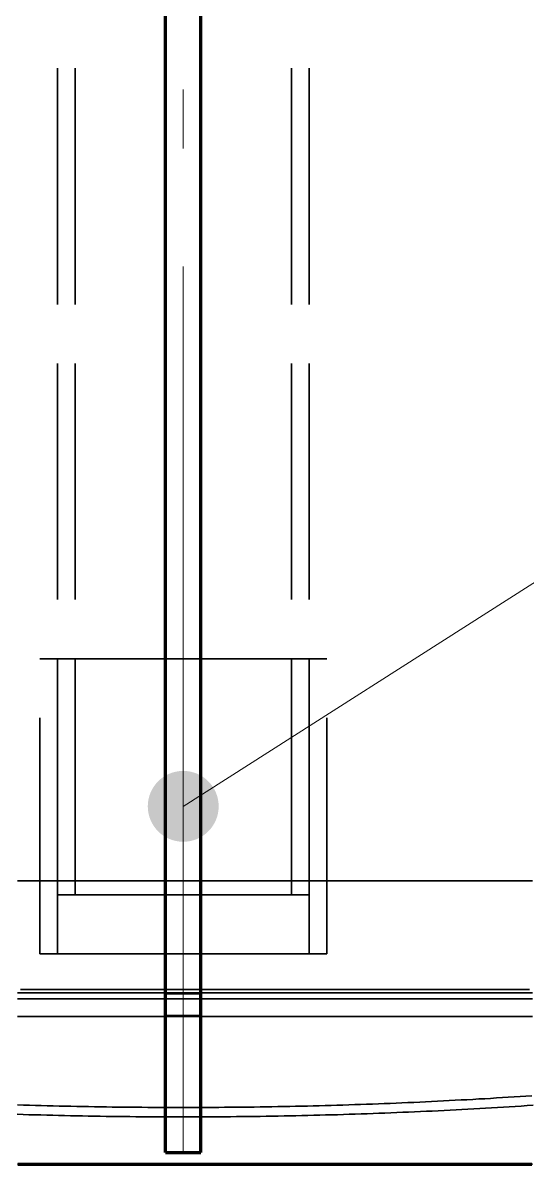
# Model space of a CAD drawing. Header units: millimetres. Extents: x 0 to 2208, y 0 to 420.
# Drawn here: x 102.3 to 110.84, y 123.34 to 142.66 of the extents above; entities that cross this region are included whole.
import ezdxf

# ---------------------------------------------------------------- set-up
doc = ezdxf.new("R2010")
doc.units = ezdxf.units.MM
doc.linetypes.add('IRAM-E-TRAZOS', pattern=[5, 4, -1])
doc.linetypes.add('IRAM-F-TRAZO-PUNTO', pattern=[20, 15, -2, 1, -2])
for name, color, linetype, lineweight in [('01-VISIBLE', 7, 'CONTINUOUS', 70), ('02-OCULTA', 4, 'IRAM-E-TRAZOS', 35), ('03-EJE', 1, 'IRAM-F-TRAZO-PUNTO', 18), ('08-FINA', 5, 'CONTINUOUS', 18)]:
    doc.layers.add(name, color=color, linetype=linetype, lineweight=lineweight)

msp = doc.modelspace()

# ---------------------------------------------------------------- hatches: boundary and pattern name
at = {"layer": '08-FINA'}
h = msp.add_hatch(color=7, dxfattribs=at)
h.dxf.hatch_style = 1
edge = h.paths.add_edge_path()
edge.add_arc((105.013, 129.395), 0.6, 0, 360)

# ---------------------------------------------------------------- linework, layer by layer
at = {"layer": '01-VISIBLE'}
for p, q in [((104.713, 123.535), (104.713, 144.933)), ((105.313, 123.535), (105.313, 144.933)), ((104.713, 123.535), (105.313, 123.535))]:
    msp.add_line(p, q, dxfattribs=at)
msp.add_lwpolyline([(102.213, 123.335), (102.313, 123.335), (102.413, 123.335), (102.513, 123.335), (102.613, 123.335), (102.713, 123.335), (102.813, 123.335), (102.913, 123.335), (103.013, 123.335), (103.113, 123.335), (103.213, 123.335), (103.313, 123.335), (103.413, 123.335), (103.513, 123.335), (103.613, 123.335), (103.713, 123.335), (103.813, 123.335), (103.913, 123.335), (104.013, 123.335), (104.113, 123.335), (104.213, 123.335), (104.313, 123.335), (104.413, 123.335), (104.513, 123.335), (104.613, 123.335), (104.713, 123.335), (104.813, 123.335), (104.913, 123.335), (105.013, 123.335), (105.113, 123.335), (105.213, 123.335), (105.313, 123.335), (105.413, 123.335), (105.513, 123.335), (105.613, 123.335), (105.713, 123.335), (105.813, 123.335), (105.913, 123.335), (106.013, 123.335), (106.113, 123.335), (106.213, 123.335), (106.313, 123.335), (106.413, 123.335), (106.513, 123.335), (106.613, 123.335), (106.713, 123.335), (106.813, 123.335), (106.913, 123.335), (107.013, 123.335), (107.113, 123.335), (107.213, 123.335), (107.313, 123.335), (107.413, 123.335), (107.513, 123.335), (107.613, 123.335), (107.713, 123.335), (107.813, 123.335), (107.913, 123.335), (108.013, 123.335), (108.113, 123.335), (108.213, 123.335), (108.313, 123.335), (108.413, 123.335), (108.513, 123.335), (108.613, 123.335), (108.713, 123.335), (108.813, 123.335), (108.913, 123.335), (109.013, 123.335), (109.113, 123.335), (109.213, 123.335), (109.313, 123.335), (109.413, 123.335), (109.513, 123.335), (109.613, 123.335), (109.713, 123.335), (109.813, 123.335), (109.913, 123.335), (110.013, 123.335), (110.113, 123.335), (110.213, 123.335), (110.313, 123.335), (110.413, 123.335), (110.513, 123.335), (110.613, 123.335), (110.713, 123.335), (110.813, 123.335), (110.913, 123.335)], dxfattribs=at)
at = {"layer": '02-OCULTA'}
for p, q in [((102.883, 127.895), (102.883, 230.99)), ((103.183, 127.895), (103.183, 230.99)), ((106.843, 127.895), (106.843, 230.99)), ((107.143, 127.895), (107.143, 230.99)), ((104.713, 126.217), (104.713, 217.335)), ((105.313, 126.217), (105.313, 217.335)), ((102.583, 126.895), (102.583, 131.895)), ((102.883, 126.895), (102.883, 131.895)), ((107.143, 126.895), (107.143, 131.895)), ((107.443, 126.895), (107.443, 131.895)), ((104.713, 123.535), (104.713, 125.853)), ((105.313, 123.535), (105.313, 125.853)), ((104.713, 123.535), (105.313, 123.535))]:
    msp.add_line(p, q, dxfattribs=at)
for points in [[(107.443, 131.895), (107.342, 131.895), (107.24, 131.895), (107.139, 131.895), (107.038, 131.895), (106.937, 131.895), (106.836, 131.895), (106.734, 131.895), (106.633, 131.895), (106.532, 131.895), (106.431, 131.895), (106.329, 131.895), (106.228, 131.895), (106.127, 131.895), (106.026, 131.895), (105.924, 131.895), (105.823, 131.895), (105.722, 131.895), (105.621, 131.895), (105.519, 131.895), (105.418, 131.895), (105.317, 131.895), (105.216, 131.895), (105.114, 131.895), (105.013, 131.895), (104.912, 131.895), (104.811, 131.895), (104.709, 131.895), (104.608, 131.895), (104.507, 131.895), (104.406, 131.895), (104.304, 131.895), (104.203, 131.895), (104.102, 131.895), (104.001, 131.895), (103.899, 131.895), (103.798, 131.895), (103.697, 131.895), (103.596, 131.895), (103.494, 131.895), (103.393, 131.895), (103.292, 131.895), (103.191, 131.895), (103.089, 131.895), (102.988, 131.895), (102.887, 131.895), (102.785, 131.895), (102.684, 131.895), (102.583, 131.895)], [(102.583, 131.895), (102.684, 131.895), (102.785, 131.895), (102.887, 131.895), (102.988, 131.895), (103.089, 131.895), (103.191, 131.895), (103.292, 131.895), (103.393, 131.895), (103.494, 131.895), (103.596, 131.895), (103.697, 131.895), (103.798, 131.895), (103.899, 131.895), (104.001, 131.895), (104.102, 131.895), (104.203, 131.895), (104.304, 131.895), (104.406, 131.895), (104.507, 131.895), (104.608, 131.895), (104.709, 131.895), (104.811, 131.895), (104.912, 131.895), (105.013, 131.895), (105.114, 131.895), (105.216, 131.895), (105.317, 131.895), (105.418, 131.895), (105.519, 131.895), (105.621, 131.895), (105.722, 131.895), (105.823, 131.895), (105.924, 131.895), (106.026, 131.895), (106.127, 131.895), (106.228, 131.895), (106.329, 131.895), (106.431, 131.895), (106.532, 131.895), (106.633, 131.895), (106.734, 131.895), (106.836, 131.895), (106.937, 131.895), (107.038, 131.895), (107.139, 131.895), (107.24, 131.895), (107.342, 131.895), (107.443, 131.895)], [(107.143, 131.895), (107.042, 131.895), (106.94, 131.895), (106.839, 131.895), (106.737, 131.895), (106.636, 131.895), (106.534, 131.895), (106.433, 131.895), (106.332, 131.895), (106.23, 131.895), (106.129, 131.895), (106.027, 131.895), (105.926, 131.895), (105.824, 131.895), (105.723, 131.895), (105.622, 131.895), (105.52, 131.895), (105.419, 131.895), (105.317, 131.895), (105.216, 131.895), (105.114, 131.895), (105.013, 131.895), (104.912, 131.895), (104.81, 131.895), (104.709, 131.895), (104.607, 131.895), (104.506, 131.895), (104.404, 131.895), (104.303, 131.895), (104.202, 131.895), (104.1, 131.895), (103.999, 131.895), (103.897, 131.895), (103.796, 131.895), (103.694, 131.895), (103.593, 131.895), (103.492, 131.895), (103.39, 131.895), (103.289, 131.895), (103.187, 131.895), (103.086, 131.895), (102.984, 131.895), (102.883, 131.895)], [(102.883, 131.895), (102.984, 131.895), (103.086, 131.895), (103.187, 131.895), (103.289, 131.895), (103.39, 131.895), (103.492, 131.895), (103.593, 131.895), (103.694, 131.895), (103.796, 131.895), (103.897, 131.895), (103.999, 131.895), (104.1, 131.895), (104.202, 131.895), (104.303, 131.895), (104.404, 131.895), (104.506, 131.895), (104.607, 131.895), (104.709, 131.895), (104.81, 131.895), (104.912, 131.895), (105.013, 131.895), (105.114, 131.895), (105.216, 131.895), (105.317, 131.895), (105.419, 131.895), (105.52, 131.895), (105.622, 131.895), (105.723, 131.895), (105.824, 131.895), (105.926, 131.895), (106.027, 131.895), (106.129, 131.895), (106.23, 131.895), (106.332, 131.895), (106.433, 131.895), (106.534, 131.895), (106.636, 131.895), (106.737, 131.895), (106.839, 131.895), (106.94, 131.895), (107.042, 131.895), (107.143, 131.895)], [(110.926, 128.135), (110.825, 128.135), (110.725, 128.135), (110.625, 128.135), (110.525, 128.135), (110.424, 128.135), (110.324, 128.135), (110.224, 128.135), (110.124, 128.135), (110.024, 128.135), (109.923, 128.135), (109.823, 128.135), (109.723, 128.135), (109.623, 128.135), (109.523, 128.135), (109.422, 128.135), (109.322, 128.135), (109.222, 128.135), (109.122, 128.135), (109.022, 128.135), (108.921, 128.135), (108.821, 128.135), (108.721, 128.135), (108.621, 128.135), (108.52, 128.135), (108.42, 128.135), (108.32, 128.135), (108.22, 128.135), (108.12, 128.135), (108.019, 128.135), (107.919, 128.135), (107.819, 128.135), (107.719, 128.135), (107.619, 128.135), (107.518, 128.135), (107.418, 128.135), (107.318, 128.135), (107.218, 128.135), (107.117, 128.135), (107.017, 128.135), (106.917, 128.135), (106.817, 128.135), (106.717, 128.135), (106.616, 128.135), (106.516, 128.135), (106.416, 128.135), (106.316, 128.135), (106.216, 128.135), (106.115, 128.135), (106.015, 128.135), (105.915, 128.135), (105.815, 128.135), (105.714, 128.135), (105.614, 128.135), (105.514, 128.135), (105.414, 128.135), (105.314, 128.135), (105.213, 128.135), (105.113, 128.135), (105.013, 128.135), (104.913, 128.135), (104.813, 128.135), (104.712, 128.135), (104.612, 128.135), (104.512, 128.135), (104.412, 128.135), (104.312, 128.135), (104.211, 128.135), (104.111, 128.135), (104.011, 128.135), (103.911, 128.135), (103.81, 128.135), (103.71, 128.135), (103.61, 128.135), (103.51, 128.135), (103.41, 128.135), (103.309, 128.135), (103.209, 128.135), (103.109, 128.135), (103.009, 128.135), (102.909, 128.135), (102.808, 128.135), (102.708, 128.135), (102.608, 128.135), (102.508, 128.135), (102.407, 128.135), (102.307, 128.135), (102.207, 128.135)], [(102.207, 128.135), (102.307, 128.135), (102.407, 128.135), (102.508, 128.135), (102.608, 128.135), (102.708, 128.135), (102.808, 128.135), (102.909, 128.135), (103.009, 128.135), (103.109, 128.135), (103.209, 128.135), (103.309, 128.135), (103.41, 128.135), (103.51, 128.135), (103.61, 128.135), (103.71, 128.135), (103.81, 128.135), (103.911, 128.135), (104.011, 128.135), (104.111, 128.135), (104.211, 128.135), (104.312, 128.135), (104.412, 128.135), (104.512, 128.135), (104.612, 128.135), (104.712, 128.135), (104.813, 128.135), (104.913, 128.135), (105.013, 128.135), (105.113, 128.135), (105.213, 128.135), (105.314, 128.135), (105.414, 128.135), (105.514, 128.135), (105.614, 128.135), (105.714, 128.135), (105.815, 128.135), (105.915, 128.135), (106.015, 128.135), (106.115, 128.135), (106.216, 128.135), (106.316, 128.135), (106.416, 128.135), (106.516, 128.135), (106.616, 128.135), (106.717, 128.135), (106.817, 128.135), (106.917, 128.135), (107.017, 128.135), (107.117, 128.135), (107.218, 128.135), (107.318, 128.135), (107.418, 128.135), (107.518, 128.135), (107.619, 128.135), (107.719, 128.135), (107.819, 128.135), (107.919, 128.135), (108.019, 128.135), (108.12, 128.135), (108.22, 128.135), (108.32, 128.135), (108.42, 128.135), (108.52, 128.135), (108.621, 128.135), (108.721, 128.135), (108.821, 128.135), (108.921, 128.135), (109.022, 128.135), (109.122, 128.135), (109.222, 128.135), (109.322, 128.135), (109.422, 128.135), (109.523, 128.135), (109.623, 128.135), (109.723, 128.135), (109.823, 128.135), (109.923, 128.135), (110.024, 128.135), (110.124, 128.135), (110.224, 128.135), (110.324, 128.135), (110.424, 128.135), (110.525, 128.135), (110.625, 128.135), (110.725, 128.135), (110.825, 128.135), (110.926, 128.135)], [(110.872, 128.135), (110.772, 128.135), (110.672, 128.135), (110.572, 128.135), (110.472, 128.135), (110.372, 128.135), (110.271, 128.135), (110.171, 128.135), (110.071, 128.135), (109.971, 128.135), (109.871, 128.135), (109.771, 128.135), (109.67, 128.135), (109.57, 128.135), (109.47, 128.135), (109.37, 128.135), (109.27, 128.135), (109.17, 128.135), (109.07, 128.135), (108.969, 128.135), (108.869, 128.135), (108.769, 128.135), (108.669, 128.135), (108.569, 128.135), (108.469, 128.135), (108.368, 128.135), (108.268, 128.135), (108.168, 128.135), (108.068, 128.135), (107.968, 128.135), (107.868, 128.135), (107.767, 128.135), (107.667, 128.135), (107.567, 128.135), (107.467, 128.135), (107.367, 128.135), (107.267, 128.135), (107.166, 128.135), (107.066, 128.135), (106.966, 128.135), (106.866, 128.135), (106.766, 128.135), (106.666, 128.135), (106.565, 128.135), (106.465, 128.135), (106.365, 128.135), (106.265, 128.135), (106.165, 128.135), (106.065, 128.135), (105.965, 128.135), (105.864, 128.135), (105.764, 128.135), (105.664, 128.135), (105.564, 128.135), (105.464, 128.135), (105.364, 128.135), (105.263, 128.135), (105.163, 128.135), (105.063, 128.135), (104.963, 128.135), (104.863, 128.135), (104.763, 128.135), (104.662, 128.135), (104.562, 128.135), (104.462, 128.135), (104.362, 128.135), (104.262, 128.135), (104.162, 128.135), (104.061, 128.135), (103.961, 128.135), (103.861, 128.135), (103.761, 128.135), (103.661, 128.135), (103.561, 128.135), (103.461, 128.135), (103.36, 128.135), (103.26, 128.135), (103.16, 128.135), (103.06, 128.135), (102.96, 128.135), (102.86, 128.135), (102.759, 128.135), (102.659, 128.135), (102.559, 128.135), (102.459, 128.135), (102.359, 128.135), (102.259, 128.135)], [(102.259, 128.135), (102.359, 128.135), (102.459, 128.135), (102.559, 128.135), (102.659, 128.135), (102.759, 128.135), (102.86, 128.135), (102.96, 128.135), (103.06, 128.135), (103.16, 128.135), (103.26, 128.135), (103.36, 128.135), (103.461, 128.135), (103.561, 128.135), (103.661, 128.135), (103.761, 128.135), (103.861, 128.135), (103.961, 128.135), (104.061, 128.135), (104.162, 128.135), (104.262, 128.135), (104.362, 128.135), (104.462, 128.135), (104.562, 128.135), (104.662, 128.135), (104.763, 128.135), (104.863, 128.135), (104.963, 128.135), (105.063, 128.135), (105.163, 128.135), (105.263, 128.135), (105.364, 128.135), (105.464, 128.135), (105.564, 128.135), (105.664, 128.135), (105.764, 128.135), (105.864, 128.135), (105.965, 128.135), (106.065, 128.135), (106.165, 128.135), (106.265, 128.135), (106.365, 128.135), (106.465, 128.135), (106.565, 128.135), (106.666, 128.135), (106.766, 128.135), (106.866, 128.135), (106.966, 128.135), (107.066, 128.135), (107.166, 128.135), (107.267, 128.135), (107.367, 128.135), (107.467, 128.135), (107.567, 128.135), (107.667, 128.135), (107.767, 128.135), (107.868, 128.135), (107.968, 128.135), (108.068, 128.135), (108.168, 128.135), (108.268, 128.135), (108.368, 128.135), (108.469, 128.135), (108.569, 128.135), (108.669, 128.135), (108.769, 128.135), (108.869, 128.135), (108.969, 128.135), (109.07, 128.135), (109.17, 128.135), (109.27, 128.135), (109.37, 128.135), (109.47, 128.135), (109.57, 128.135), (109.67, 128.135), (109.771, 128.135), (109.871, 128.135), (109.971, 128.135), (110.071, 128.135), (110.171, 128.135), (110.271, 128.135), (110.372, 128.135), (110.472, 128.135), (110.572, 128.135), (110.672, 128.135), (110.772, 128.135), (110.872, 128.135)], [(107.143, 127.895), (107.042, 127.895), (106.94, 127.895), (106.839, 127.895), (106.737, 127.895), (106.636, 127.895), (106.534, 127.895), (106.433, 127.895), (106.332, 127.895), (106.23, 127.895), (106.129, 127.895), (106.027, 127.895), (105.926, 127.895), (105.824, 127.895), (105.723, 127.895), (105.622, 127.895), (105.52, 127.895), (105.419, 127.895), (105.317, 127.895), (105.216, 127.895), (105.114, 127.895), (105.013, 127.895), (104.912, 127.895), (104.81, 127.895), (104.709, 127.895), (104.607, 127.895), (104.506, 127.895), (104.404, 127.895), (104.303, 127.895), (104.202, 127.895), (104.1, 127.895), (103.999, 127.895), (103.897, 127.895), (103.796, 127.895), (103.694, 127.895), (103.593, 127.895), (103.492, 127.895), (103.39, 127.895), (103.289, 127.895), (103.187, 127.895), (103.086, 127.895), (102.984, 127.895), (102.883, 127.895)], [(102.883, 127.895), (102.984, 127.895), (103.086, 127.895), (103.187, 127.895), (103.289, 127.895), (103.39, 127.895), (103.492, 127.895), (103.593, 127.895), (103.694, 127.895), (103.796, 127.895), (103.897, 127.895), (103.999, 127.895), (104.1, 127.895), (104.202, 127.895), (104.303, 127.895), (104.404, 127.895), (104.506, 127.895), (104.607, 127.895), (104.709, 127.895), (104.81, 127.895), (104.912, 127.895), (105.013, 127.895), (105.114, 127.895), (105.216, 127.895), (105.317, 127.895), (105.419, 127.895), (105.52, 127.895), (105.622, 127.895), (105.723, 127.895), (105.824, 127.895), (105.926, 127.895), (106.027, 127.895), (106.129, 127.895), (106.23, 127.895), (106.332, 127.895), (106.433, 127.895), (106.534, 127.895), (106.636, 127.895), (106.737, 127.895), (106.839, 127.895), (106.94, 127.895), (107.042, 127.895), (107.143, 127.895)], [(106.843, 127.895), (106.741, 127.895), (106.64, 127.895), (106.538, 127.895), (106.436, 127.895), (106.335, 127.895), (106.233, 127.895), (106.131, 127.895), (106.03, 127.895), (105.928, 127.895), (105.826, 127.895), (105.725, 127.895), (105.623, 127.895), (105.521, 127.895), (105.42, 127.895), (105.318, 127.895), (105.216, 127.895), (105.115, 127.895), (105.013, 127.895), (104.911, 127.895), (104.81, 127.895), (104.708, 127.895), (104.606, 127.895), (104.505, 127.895), (104.403, 127.895), (104.301, 127.895), (104.2, 127.895), (104.098, 127.895), (103.996, 127.895), (103.895, 127.895), (103.793, 127.895), (103.691, 127.895), (103.59, 127.895), (103.488, 127.895), (103.386, 127.895), (103.285, 127.895), (103.183, 127.895)], [(103.183, 127.895), (103.285, 127.895), (103.386, 127.895), (103.488, 127.895), (103.59, 127.895), (103.691, 127.895), (103.793, 127.895), (103.895, 127.895), (103.996, 127.895), (104.098, 127.895), (104.2, 127.895), (104.301, 127.895), (104.403, 127.895), (104.505, 127.895), (104.606, 127.895), (104.708, 127.895), (104.81, 127.895), (104.911, 127.895), (105.013, 127.895), (105.115, 127.895), (105.216, 127.895), (105.318, 127.895), (105.42, 127.895), (105.521, 127.895), (105.623, 127.895), (105.725, 127.895), (105.826, 127.895), (105.928, 127.895), (106.03, 127.895), (106.131, 127.895), (106.233, 127.895), (106.335, 127.895), (106.436, 127.895), (106.538, 127.895), (106.64, 127.895), (106.741, 127.895), (106.843, 127.895)], [(107.443, 126.895), (107.342, 126.895), (107.24, 126.895), (107.139, 126.895), (107.038, 126.895), (106.937, 126.895), (106.836, 126.895), (106.734, 126.895), (106.633, 126.895), (106.532, 126.895), (106.431, 126.895), (106.329, 126.895), (106.228, 126.895), (106.127, 126.895), (106.026, 126.895), (105.924, 126.895), (105.823, 126.895), (105.722, 126.895), (105.621, 126.895), (105.519, 126.895), (105.418, 126.895), (105.317, 126.895), (105.216, 126.895), (105.114, 126.895), (105.013, 126.895), (104.912, 126.895), (104.811, 126.895), (104.709, 126.895), (104.608, 126.895), (104.507, 126.895), (104.406, 126.895), (104.304, 126.895), (104.203, 126.895), (104.102, 126.895), (104.001, 126.895), (103.899, 126.895), (103.798, 126.895), (103.697, 126.895), (103.596, 126.895), (103.494, 126.895), (103.393, 126.895), (103.292, 126.895), (103.191, 126.895), (103.089, 126.895), (102.988, 126.895), (102.887, 126.895), (102.785, 126.895), (102.684, 126.895), (102.583, 126.895)], [(102.583, 126.895), (102.684, 126.895), (102.785, 126.895), (102.887, 126.895), (102.988, 126.895), (103.089, 126.895), (103.191, 126.895), (103.292, 126.895), (103.393, 126.895), (103.494, 126.895), (103.596, 126.895), (103.697, 126.895), (103.798, 126.895), (103.899, 126.895), (104.001, 126.895), (104.102, 126.895), (104.203, 126.895), (104.304, 126.895), (104.406, 126.895), (104.507, 126.895), (104.608, 126.895), (104.709, 126.895), (104.811, 126.895), (104.912, 126.895), (105.013, 126.895), (105.114, 126.895), (105.216, 126.895), (105.317, 126.895), (105.418, 126.895), (105.519, 126.895), (105.621, 126.895), (105.722, 126.895), (105.823, 126.895), (105.924, 126.895), (106.026, 126.895), (106.127, 126.895), (106.228, 126.895), (106.329, 126.895), (106.431, 126.895), (106.532, 126.895), (106.633, 126.895), (106.734, 126.895), (106.836, 126.895), (106.937, 126.895), (107.038, 126.895), (107.139, 126.895), (107.24, 126.895), (107.342, 126.895), (107.443, 126.895)], [(107.143, 126.895), (107.042, 126.895), (106.94, 126.895), (106.839, 126.895), (106.737, 126.895), (106.636, 126.895), (106.534, 126.895), (106.433, 126.895), (106.332, 126.895), (106.23, 126.895), (106.129, 126.895), (106.027, 126.895), (105.926, 126.895), (105.824, 126.895), (105.723, 126.895), (105.622, 126.895), (105.52, 126.895), (105.419, 126.895), (105.317, 126.895), (105.216, 126.895), (105.114, 126.895), (105.013, 126.895), (104.912, 126.895), (104.81, 126.895), (104.709, 126.895), (104.607, 126.895), (104.506, 126.895), (104.404, 126.895), (104.303, 126.895), (104.202, 126.895), (104.1, 126.895), (103.999, 126.895), (103.897, 126.895), (103.796, 126.895), (103.694, 126.895), (103.593, 126.895), (103.492, 126.895), (103.39, 126.895), (103.289, 126.895), (103.187, 126.895), (103.086, 126.895), (102.984, 126.895), (102.883, 126.895)], [(102.883, 126.895), (102.984, 126.895), (103.086, 126.895), (103.187, 126.895), (103.289, 126.895), (103.39, 126.895), (103.492, 126.895), (103.593, 126.895), (103.694, 126.895), (103.796, 126.895), (103.897, 126.895), (103.999, 126.895), (104.1, 126.895), (104.202, 126.895), (104.303, 126.895), (104.404, 126.895), (104.506, 126.895), (104.607, 126.895), (104.709, 126.895), (104.81, 126.895), (104.912, 126.895), (105.013, 126.895), (105.114, 126.895), (105.216, 126.895), (105.317, 126.895), (105.419, 126.895), (105.52, 126.895), (105.622, 126.895), (105.723, 126.895), (105.824, 126.895), (105.926, 126.895), (106.027, 126.895), (106.129, 126.895), (106.23, 126.895), (106.332, 126.895), (106.433, 126.895), (106.534, 126.895), (106.636, 126.895), (106.737, 126.895), (106.839, 126.895), (106.94, 126.895), (107.042, 126.895), (107.143, 126.895)], [(110.926, 126.235), (110.825, 126.235), (110.725, 126.235), (110.625, 126.235), (110.525, 126.235), (110.424, 126.235), (110.324, 126.235), (110.224, 126.235), (110.124, 126.235), (110.024, 126.235), (109.923, 126.235), (109.823, 126.235), (109.723, 126.235), (109.623, 126.235), (109.523, 126.235), (109.422, 126.235), (109.322, 126.235), (109.222, 126.235), (109.122, 126.235), (109.022, 126.235), (108.921, 126.235), (108.821, 126.235), (108.721, 126.235), (108.621, 126.235), (108.52, 126.235), (108.42, 126.235), (108.32, 126.235), (108.22, 126.235), (108.12, 126.235), (108.019, 126.235), (107.919, 126.235), (107.819, 126.235), (107.719, 126.235), (107.619, 126.235), (107.518, 126.235), (107.418, 126.235), (107.318, 126.235), (107.218, 126.235), (107.117, 126.235), (107.017, 126.235), (106.917, 126.235), (106.817, 126.235), (106.717, 126.235), (106.616, 126.235), (106.516, 126.235), (106.416, 126.235), (106.316, 126.235), (106.216, 126.235), (106.115, 126.235), (106.015, 126.235), (105.915, 126.235), (105.815, 126.235), (105.714, 126.235), (105.614, 126.235), (105.514, 126.235), (105.414, 126.235), (105.314, 126.235), (105.213, 126.235), (105.113, 126.235), (105.013, 126.235), (104.913, 126.235), (104.813, 126.235), (104.712, 126.235), (104.612, 126.235), (104.512, 126.235), (104.412, 126.235), (104.312, 126.235), (104.211, 126.235), (104.111, 126.235), (104.011, 126.235), (103.911, 126.235), (103.81, 126.235), (103.71, 126.235), (103.61, 126.235), (103.51, 126.235), (103.41, 126.235), (103.309, 126.235), (103.209, 126.235), (103.109, 126.235), (103.009, 126.235), (102.909, 126.235), (102.808, 126.235), (102.708, 126.235), (102.608, 126.235), (102.508, 126.235), (102.407, 126.235), (102.307, 126.235), (102.207, 126.235)], [(110.926, 126.235), (110.825, 126.235), (110.725, 126.235), (110.625, 126.235), (110.525, 126.235), (110.424, 126.235), (110.324, 126.235), (110.224, 126.235), (110.124, 126.235), (110.024, 126.235), (109.923, 126.235), (109.823, 126.235), (109.723, 126.235), (109.623, 126.235), (109.523, 126.235), (109.422, 126.235), (109.322, 126.235), (109.222, 126.235), (109.122, 126.235), (109.022, 126.235), (108.921, 126.235), (108.821, 126.235), (108.721, 126.235), (108.621, 126.235), (108.52, 126.235), (108.42, 126.235), (108.32, 126.235), (108.22, 126.235), (108.12, 126.235), (108.019, 126.235), (107.919, 126.235), (107.819, 126.235), (107.719, 126.235), (107.619, 126.235), (107.518, 126.235), (107.418, 126.235), (107.318, 126.235), (107.218, 126.235), (107.117, 126.235), (107.017, 126.235), (106.917, 126.235), (106.817, 126.235), (106.717, 126.235), (106.616, 126.235), (106.516, 126.235), (106.416, 126.235), (106.316, 126.235), (106.216, 126.235), (106.115, 126.235), (106.015, 126.235), (105.915, 126.235), (105.815, 126.235), (105.714, 126.235), (105.614, 126.235), (105.514, 126.235), (105.414, 126.235), (105.314, 126.235), (105.213, 126.235), (105.113, 126.235), (105.013, 126.235), (104.913, 126.235), (104.813, 126.235), (104.712, 126.235), (104.612, 126.235), (104.512, 126.235), (104.412, 126.235), (104.312, 126.235), (104.211, 126.235), (104.111, 126.235), (104.011, 126.235), (103.911, 126.235), (103.81, 126.235), (103.71, 126.235), (103.61, 126.235), (103.51, 126.235), (103.41, 126.235), (103.309, 126.235), (103.209, 126.235), (103.109, 126.235), (103.009, 126.235), (102.909, 126.235), (102.808, 126.235), (102.708, 126.235), (102.608, 126.235), (102.508, 126.235), (102.407, 126.235), (102.307, 126.235), (102.207, 126.235)], [(110.872, 126.295), (110.772, 126.295), (110.672, 126.295), (110.572, 126.295), (110.472, 126.295), (110.372, 126.295), (110.271, 126.295), (110.171, 126.295), (110.071, 126.295), (109.971, 126.295), (109.871, 126.295), (109.771, 126.295), (109.67, 126.295), (109.57, 126.295), (109.47, 126.295), (109.37, 126.295), (109.27, 126.295), (109.17, 126.295), (109.07, 126.295), (108.969, 126.295), (108.869, 126.295), (108.769, 126.295), (108.669, 126.295), (108.569, 126.295), (108.469, 126.295), (108.368, 126.295), (108.268, 126.295), (108.168, 126.295), (108.068, 126.295), (107.968, 126.295), (107.868, 126.295), (107.767, 126.295), (107.667, 126.295), (107.567, 126.295), (107.467, 126.295), (107.367, 126.295), (107.267, 126.295), (107.166, 126.295), (107.066, 126.295), (106.966, 126.295), (106.866, 126.295), (106.766, 126.295), (106.666, 126.295), (106.565, 126.295), (106.465, 126.295), (106.365, 126.295), (106.265, 126.295), (106.165, 126.295), (106.065, 126.295), (105.965, 126.295), (105.864, 126.295), (105.764, 126.295), (105.664, 126.295), (105.564, 126.295), (105.464, 126.295), (105.364, 126.295), (105.263, 126.295), (105.163, 126.295), (105.063, 126.295), (104.963, 126.295), (104.863, 126.295), (104.763, 126.295), (104.662, 126.295), (104.562, 126.295), (104.462, 126.295), (104.362, 126.295), (104.262, 126.295), (104.162, 126.295), (104.061, 126.295), (103.961, 126.295), (103.861, 126.295), (103.761, 126.295), (103.661, 126.295), (103.561, 126.295), (103.461, 126.295), (103.36, 126.295), (103.26, 126.295), (103.16, 126.295), (103.06, 126.295), (102.96, 126.295), (102.86, 126.295), (102.759, 126.295), (102.659, 126.295), (102.559, 126.295), (102.459, 126.295), (102.359, 126.295), (102.259, 126.295)], [(102.259, 126.295), (102.359, 126.295), (102.459, 126.295), (102.559, 126.295), (102.659, 126.295), (102.759, 126.295), (102.86, 126.295), (102.96, 126.295), (103.06, 126.295), (103.16, 126.295), (103.26, 126.295), (103.36, 126.295), (103.461, 126.295), (103.561, 126.295), (103.661, 126.295), (103.761, 126.295), (103.861, 126.295), (103.961, 126.295), (104.061, 126.295), (104.162, 126.295), (104.262, 126.295), (104.362, 126.295), (104.462, 126.295), (104.562, 126.295), (104.662, 126.295), (104.763, 126.295), (104.863, 126.295), (104.963, 126.295), (105.063, 126.295), (105.163, 126.295), (105.263, 126.295), (105.364, 126.295), (105.464, 126.295), (105.564, 126.295), (105.664, 126.295), (105.764, 126.295), (105.864, 126.295), (105.965, 126.295), (106.065, 126.295), (106.165, 126.295), (106.265, 126.295), (106.365, 126.295), (106.465, 126.295), (106.565, 126.295), (106.666, 126.295), (106.766, 126.295), (106.866, 126.295), (106.966, 126.295), (107.066, 126.295), (107.166, 126.295), (107.267, 126.295), (107.367, 126.295), (107.467, 126.295), (107.567, 126.295), (107.667, 126.295), (107.767, 126.295), (107.868, 126.295), (107.968, 126.295), (108.068, 126.295), (108.168, 126.295), (108.268, 126.295), (108.368, 126.295), (108.469, 126.295), (108.569, 126.295), (108.669, 126.295), (108.769, 126.295), (108.869, 126.295), (108.969, 126.295), (109.07, 126.295), (109.17, 126.295), (109.27, 126.295), (109.37, 126.295), (109.47, 126.295), (109.57, 126.295), (109.67, 126.295), (109.771, 126.295), (109.871, 126.295), (109.971, 126.295), (110.071, 126.295), (110.171, 126.295), (110.271, 126.295), (110.372, 126.295), (110.472, 126.295), (110.572, 126.295), (110.672, 126.295), (110.772, 126.295), (110.872, 126.295)], [(104.713, 126.217), (104.813, 126.218), (104.913, 126.218), (105.013, 126.218), (105.113, 126.218), (105.213, 126.218), (105.313, 126.217)], [(104.713, 126.035), (104.713, 126.065), (104.713, 126.096), (104.713, 126.126), (104.713, 126.157), (104.713, 126.187), (104.713, 126.217)], [(105.313, 126.035), (105.313, 126.065), (105.313, 126.096), (105.313, 126.126), (105.313, 126.157), (105.313, 126.187), (105.313, 126.217)], [(110.926, 126.135), (110.825, 126.135), (110.725, 126.135), (110.625, 126.135), (110.525, 126.135), (110.424, 126.135), (110.324, 126.135), (110.224, 126.135), (110.124, 126.135), (110.024, 126.135), (109.923, 126.135), (109.823, 126.135), (109.723, 126.135), (109.623, 126.135), (109.523, 126.135), (109.422, 126.135), (109.322, 126.135), (109.222, 126.135), (109.122, 126.135), (109.022, 126.135), (108.921, 126.135), (108.821, 126.135), (108.721, 126.135), (108.621, 126.135), (108.52, 126.135), (108.42, 126.135), (108.32, 126.135), (108.22, 126.135), (108.12, 126.135), (108.019, 126.135), (107.919, 126.135), (107.819, 126.135), (107.719, 126.135), (107.619, 126.135), (107.518, 126.135), (107.418, 126.135), (107.318, 126.135), (107.218, 126.135), (107.117, 126.135), (107.017, 126.135), (106.917, 126.135), (106.817, 126.135), (106.717, 126.135), (106.616, 126.135), (106.516, 126.135), (106.416, 126.135), (106.316, 126.135), (106.216, 126.135), (106.115, 126.135), (106.015, 126.135), (105.915, 126.135), (105.815, 126.135), (105.714, 126.135), (105.614, 126.135), (105.514, 126.135), (105.414, 126.135), (105.314, 126.135), (105.213, 126.135), (105.113, 126.135), (105.013, 126.135), (104.913, 126.135), (104.813, 126.135), (104.712, 126.135), (104.612, 126.135), (104.512, 126.135), (104.412, 126.135), (104.312, 126.135), (104.211, 126.135), (104.111, 126.135), (104.011, 126.135), (103.911, 126.135), (103.81, 126.135), (103.71, 126.135), (103.61, 126.135), (103.51, 126.135), (103.41, 126.135), (103.309, 126.135), (103.209, 126.135), (103.109, 126.135), (103.009, 126.135), (102.909, 126.135), (102.808, 126.135), (102.708, 126.135), (102.608, 126.135), (102.508, 126.135), (102.407, 126.135), (102.307, 126.135), (102.207, 126.135)], [(102.207, 126.135), (102.307, 126.135), (102.407, 126.135), (102.508, 126.135), (102.608, 126.135), (102.708, 126.135), (102.808, 126.135), (102.909, 126.135), (103.009, 126.135), (103.109, 126.135), (103.209, 126.135), (103.309, 126.135), (103.41, 126.135), (103.51, 126.135), (103.61, 126.135), (103.71, 126.135), (103.81, 126.135), (103.911, 126.135), (104.011, 126.135), (104.111, 126.135), (104.211, 126.135), (104.312, 126.135), (104.412, 126.135), (104.512, 126.135), (104.612, 126.135), (104.712, 126.135), (104.813, 126.135), (104.913, 126.135), (105.013, 126.135), (105.113, 126.135), (105.213, 126.135), (105.314, 126.135), (105.414, 126.135), (105.514, 126.135), (105.614, 126.135), (105.714, 126.135), (105.815, 126.135), (105.915, 126.135), (106.015, 126.135), (106.115, 126.135), (106.216, 126.135), (106.316, 126.135), (106.416, 126.135), (106.516, 126.135), (106.616, 126.135), (106.717, 126.135), (106.817, 126.135), (106.917, 126.135), (107.017, 126.135), (107.117, 126.135), (107.218, 126.135), (107.318, 126.135), (107.418, 126.135), (107.518, 126.135), (107.619, 126.135), (107.719, 126.135), (107.819, 126.135), (107.919, 126.135), (108.019, 126.135), (108.12, 126.135), (108.22, 126.135), (108.32, 126.135), (108.42, 126.135), (108.52, 126.135), (108.621, 126.135), (108.721, 126.135), (108.821, 126.135), (108.921, 126.135), (109.022, 126.135), (109.122, 126.135), (109.222, 126.135), (109.322, 126.135), (109.422, 126.135), (109.523, 126.135), (109.623, 126.135), (109.723, 126.135), (109.823, 126.135), (109.923, 126.135), (110.024, 126.135), (110.124, 126.135), (110.224, 126.135), (110.324, 126.135), (110.424, 126.135), (110.525, 126.135), (110.625, 126.135), (110.725, 126.135), (110.825, 126.135), (110.926, 126.135)], [(104.713, 125.853), (104.713, 125.883), (104.713, 125.914), (104.713, 125.944), (104.713, 125.974), (104.713, 126.005), (104.713, 126.035)], [(105.313, 125.853), (105.313, 125.883), (105.313, 125.914), (105.313, 125.944), (105.313, 125.974), (105.313, 126.005), (105.313, 126.035)], [(102.207, 125.835), (102.307, 125.835), (102.407, 125.835), (102.508, 125.835), (102.608, 125.835), (102.708, 125.835), (102.808, 125.835), (102.909, 125.835), (103.009, 125.835), (103.109, 125.835), (103.209, 125.835), (103.309, 125.835), (103.41, 125.835), (103.51, 125.835), (103.61, 125.835), (103.71, 125.835), (103.81, 125.835), (103.911, 125.835), (104.011, 125.835), (104.111, 125.835), (104.211, 125.835), (104.312, 125.835), (104.412, 125.835), (104.512, 125.835), (104.612, 125.835), (104.712, 125.835), (104.813, 125.835), (104.913, 125.835), (105.013, 125.835), (105.113, 125.835), (105.213, 125.835), (105.314, 125.835), (105.414, 125.835), (105.514, 125.835), (105.614, 125.835), (105.714, 125.835), (105.815, 125.835), (105.915, 125.835), (106.015, 125.835), (106.115, 125.835), (106.216, 125.835), (106.316, 125.835), (106.416, 125.835), (106.516, 125.835), (106.616, 125.835), (106.717, 125.835), (106.817, 125.835), (106.917, 125.835), (107.017, 125.835), (107.117, 125.835), (107.218, 125.835), (107.318, 125.835), (107.418, 125.835), (107.518, 125.835), (107.619, 125.835), (107.719, 125.835), (107.819, 125.835), (107.919, 125.835), (108.019, 125.835), (108.12, 125.835), (108.22, 125.835), (108.32, 125.835), (108.42, 125.835), (108.52, 125.835), (108.621, 125.835), (108.721, 125.835), (108.821, 125.835), (108.921, 125.835), (109.022, 125.835), (109.122, 125.835), (109.222, 125.835), (109.322, 125.835), (109.422, 125.835), (109.523, 125.835), (109.623, 125.835), (109.723, 125.835), (109.823, 125.835), (109.923, 125.835), (110.024, 125.835), (110.124, 125.835), (110.224, 125.835), (110.324, 125.835), (110.424, 125.835), (110.525, 125.835), (110.625, 125.835), (110.725, 125.835), (110.825, 125.835), (110.926, 125.835)], [(102.207, 125.835), (102.307, 125.835), (102.407, 125.835), (102.508, 125.835), (102.608, 125.835), (102.708, 125.835), (102.808, 125.835), (102.909, 125.835), (103.009, 125.835), (103.109, 125.835), (103.209, 125.835), (103.309, 125.835), (103.41, 125.835), (103.51, 125.835), (103.61, 125.835), (103.71, 125.835), (103.81, 125.835), (103.911, 125.835), (104.011, 125.835), (104.111, 125.835), (104.211, 125.835), (104.312, 125.835), (104.412, 125.835), (104.512, 125.835), (104.612, 125.835), (104.712, 125.835), (104.813, 125.835), (104.913, 125.835), (105.013, 125.835), (105.113, 125.835), (105.213, 125.835), (105.314, 125.835), (105.414, 125.835), (105.514, 125.835), (105.614, 125.835), (105.714, 125.835), (105.815, 125.835), (105.915, 125.835), (106.015, 125.835), (106.115, 125.835), (106.216, 125.835), (106.316, 125.835), (106.416, 125.835), (106.516, 125.835), (106.616, 125.835), (106.717, 125.835), (106.817, 125.835), (106.917, 125.835), (107.017, 125.835), (107.117, 125.835), (107.218, 125.835), (107.318, 125.835), (107.418, 125.835), (107.518, 125.835), (107.619, 125.835), (107.719, 125.835), (107.819, 125.835), (107.919, 125.835), (108.019, 125.835), (108.12, 125.835), (108.22, 125.835), (108.32, 125.835), (108.42, 125.835), (108.52, 125.835), (108.621, 125.835), (108.721, 125.835), (108.821, 125.835), (108.921, 125.835), (109.022, 125.835), (109.122, 125.835), (109.222, 125.835), (109.322, 125.835), (109.422, 125.835), (109.523, 125.835), (109.623, 125.835), (109.723, 125.835), (109.823, 125.835), (109.923, 125.835), (110.024, 125.835), (110.124, 125.835), (110.224, 125.835), (110.324, 125.835), (110.424, 125.835), (110.525, 125.835), (110.625, 125.835), (110.725, 125.835), (110.825, 125.835), (110.926, 125.835)], [(104.713, 125.853), (104.813, 125.852), (104.913, 125.852), (105.013, 125.852), (105.113, 125.852), (105.213, 125.852), (105.313, 125.853)], [(110.915, 124.495), (110.815, 124.488), (110.716, 124.481), (110.616, 124.475), (110.516, 124.469), (110.416, 124.462), (110.316, 124.456), (110.216, 124.45), (110.116, 124.444), (110.016, 124.439), (109.916, 124.433), (109.816, 124.427), (109.716, 124.422), (109.616, 124.417), (109.516, 124.411), (109.416, 124.406), (109.316, 124.401), (109.216, 124.396), (109.116, 124.392), (109.016, 124.387), (108.916, 124.382), (108.816, 124.378), (108.716, 124.374), (108.616, 124.37), (108.516, 124.365), (108.416, 124.361), (108.316, 124.358), (108.216, 124.354), (108.116, 124.35), (108.016, 124.347), (107.916, 124.343), (107.816, 124.34), (107.716, 124.337), (107.616, 124.334), (107.516, 124.331), (107.415, 124.328), (107.315, 124.325), (107.215, 124.323), (107.115, 124.32), (107.015, 124.318), (106.915, 124.316), (106.815, 124.314), (106.715, 124.312), (106.615, 124.31), (106.515, 124.308), (106.415, 124.306), (106.314, 124.305), (106.214, 124.303), (106.114, 124.302), (106.014, 124.301), (105.914, 124.3), (105.814, 124.299), (105.714, 124.298), (105.614, 124.297), (105.514, 124.297), (105.413, 124.296), (105.313, 124.296), (105.213, 124.295), (105.113, 124.295), (105.013, 124.295)], [(102.21, 124.34), (102.31, 124.337), (102.41, 124.334), (102.51, 124.331), (102.611, 124.328), (102.711, 124.325), (102.811, 124.323), (102.911, 124.32), (103.011, 124.318), (103.111, 124.316), (103.211, 124.314), (103.311, 124.312), (103.411, 124.31), (103.511, 124.308), (103.611, 124.306), (103.712, 124.305), (103.812, 124.303), (103.912, 124.302), (104.012, 124.301), (104.112, 124.3), (104.212, 124.299), (104.312, 124.298), (104.412, 124.297), (104.512, 124.297), (104.613, 124.296), (104.713, 124.296), (104.813, 124.295), (104.913, 124.295), (105.013, 124.295)], [(105.013, 124.135), (105.113, 124.135), (105.214, 124.135), (105.314, 124.136), (105.415, 124.136), (105.515, 124.137), (105.616, 124.137), (105.716, 124.138), (105.816, 124.139), (105.917, 124.14), (106.017, 124.141), (106.118, 124.142), (106.218, 124.143), (106.318, 124.145), (106.419, 124.146), (106.519, 124.148), (106.62, 124.15), (106.72, 124.152), (106.821, 124.154), (106.921, 124.156), (107.021, 124.158), (107.122, 124.16), (107.222, 124.163), (107.323, 124.165), (107.423, 124.168), (107.523, 124.171), (107.624, 124.173), (107.724, 124.177), (107.824, 124.18), (107.925, 124.183), (108.025, 124.186), (108.126, 124.19), (108.226, 124.193), (108.326, 124.197), (108.427, 124.201), (108.527, 124.205), (108.627, 124.209), (108.728, 124.213), (108.828, 124.217), (108.928, 124.221), (109.029, 124.226), (109.129, 124.231), (109.229, 124.235), (109.33, 124.24), (109.43, 124.245), (109.53, 124.25), (109.631, 124.255), (109.731, 124.261), (109.831, 124.266), (109.931, 124.271), (110.032, 124.277), (110.132, 124.283), (110.232, 124.289), (110.332, 124.295), (110.433, 124.301), (110.533, 124.307), (110.633, 124.313), (110.733, 124.319), (110.834, 124.326), (110.934, 124.333)], [(102.202, 124.18), (102.302, 124.177), (102.402, 124.173), (102.503, 124.171), (102.603, 124.168), (102.703, 124.165), (102.804, 124.163), (102.904, 124.16), (103.005, 124.158), (103.105, 124.156), (103.205, 124.154), (103.306, 124.152), (103.406, 124.15), (103.507, 124.148), (103.607, 124.146), (103.708, 124.145), (103.808, 124.143), (103.908, 124.142), (104.009, 124.141), (104.109, 124.14), (104.21, 124.139), (104.31, 124.138), (104.41, 124.137), (104.511, 124.137), (104.611, 124.136), (104.712, 124.136), (104.812, 124.135), (104.913, 124.135), (105.013, 124.135)], [(110.926, 123.335), (110.825, 123.335), (110.725, 123.335), (110.625, 123.335), (110.525, 123.335), (110.424, 123.335), (110.324, 123.335), (110.224, 123.335), (110.124, 123.335), (110.024, 123.335), (109.923, 123.335), (109.823, 123.335), (109.723, 123.335), (109.623, 123.335), (109.523, 123.335), (109.422, 123.335), (109.322, 123.335), (109.222, 123.335), (109.122, 123.335), (109.022, 123.335), (108.921, 123.335), (108.821, 123.335), (108.721, 123.335), (108.621, 123.335), (108.52, 123.335), (108.42, 123.335), (108.32, 123.335), (108.22, 123.335), (108.12, 123.335), (108.019, 123.335), (107.919, 123.335), (107.819, 123.335), (107.719, 123.335), (107.619, 123.335), (107.518, 123.335), (107.418, 123.335), (107.318, 123.335), (107.218, 123.335), (107.117, 123.335), (107.017, 123.335), (106.917, 123.335), (106.817, 123.335), (106.717, 123.335), (106.616, 123.335), (106.516, 123.335), (106.416, 123.335), (106.316, 123.335), (106.216, 123.335), (106.115, 123.335), (106.015, 123.335), (105.915, 123.335), (105.815, 123.335), (105.714, 123.335), (105.614, 123.335), (105.514, 123.335), (105.414, 123.335), (105.314, 123.335), (105.213, 123.335), (105.113, 123.335), (105.013, 123.335), (104.913, 123.335), (104.813, 123.335), (104.712, 123.335), (104.612, 123.335), (104.512, 123.335), (104.412, 123.335), (104.312, 123.335), (104.211, 123.335), (104.111, 123.335), (104.011, 123.335), (103.911, 123.335), (103.81, 123.335), (103.71, 123.335), (103.61, 123.335), (103.51, 123.335), (103.41, 123.335), (103.309, 123.335), (103.209, 123.335), (103.109, 123.335), (103.009, 123.335), (102.909, 123.335), (102.808, 123.335), (102.708, 123.335), (102.608, 123.335), (102.508, 123.335), (102.407, 123.335), (102.307, 123.335), (102.207, 123.335)], [(102.207, 123.335), (102.307, 123.335), (102.407, 123.335), (102.508, 123.335), (102.608, 123.335), (102.708, 123.335), (102.808, 123.335), (102.909, 123.335), (103.009, 123.335), (103.109, 123.335), (103.209, 123.335), (103.309, 123.335), (103.41, 123.335), (103.51, 123.335), (103.61, 123.335), (103.71, 123.335), (103.81, 123.335), (103.911, 123.335), (104.011, 123.335), (104.111, 123.335), (104.211, 123.335), (104.312, 123.335), (104.412, 123.335), (104.512, 123.335), (104.612, 123.335), (104.712, 123.335), (104.813, 123.335), (104.913, 123.335), (105.013, 123.335), (105.113, 123.335), (105.213, 123.335), (105.314, 123.335), (105.414, 123.335), (105.514, 123.335), (105.614, 123.335), (105.714, 123.335), (105.815, 123.335), (105.915, 123.335), (106.015, 123.335), (106.115, 123.335), (106.216, 123.335), (106.316, 123.335), (106.416, 123.335), (106.516, 123.335), (106.616, 123.335), (106.717, 123.335), (106.817, 123.335), (106.917, 123.335), (107.017, 123.335), (107.117, 123.335), (107.218, 123.335), (107.318, 123.335), (107.418, 123.335), (107.518, 123.335), (107.619, 123.335), (107.719, 123.335), (107.819, 123.335), (107.919, 123.335), (108.019, 123.335), (108.12, 123.335), (108.22, 123.335), (108.32, 123.335), (108.42, 123.335), (108.52, 123.335), (108.621, 123.335), (108.721, 123.335), (108.821, 123.335), (108.921, 123.335), (109.022, 123.335), (109.122, 123.335), (109.222, 123.335), (109.322, 123.335), (109.422, 123.335), (109.523, 123.335), (109.623, 123.335), (109.723, 123.335), (109.823, 123.335), (109.923, 123.335), (110.024, 123.335), (110.124, 123.335), (110.224, 123.335), (110.324, 123.335), (110.424, 123.335), (110.525, 123.335), (110.625, 123.335), (110.725, 123.335), (110.825, 123.335), (110.926, 123.335)], [(110.913, 123.335), (110.813, 123.335), (110.713, 123.335), (110.613, 123.335), (110.513, 123.335), (110.413, 123.335), (110.313, 123.335), (110.213, 123.335), (110.113, 123.335), (110.013, 123.335), (109.913, 123.335), (109.813, 123.335), (109.713, 123.335), (109.613, 123.335), (109.513, 123.335), (109.413, 123.335), (109.313, 123.335), (109.213, 123.335), (109.113, 123.335), (109.013, 123.335), (108.913, 123.335), (108.813, 123.335), (108.713, 123.335), (108.613, 123.335), (108.513, 123.335), (108.413, 123.335), (108.313, 123.335), (108.213, 123.335), (108.113, 123.335), (108.013, 123.335), (107.913, 123.335), (107.813, 123.335), (107.713, 123.335), (107.613, 123.335), (107.513, 123.335), (107.413, 123.335), (107.313, 123.335), (107.213, 123.335), (107.113, 123.335), (107.013, 123.335), (106.913, 123.335), (106.813, 123.335), (106.713, 123.335), (106.613, 123.335), (106.513, 123.335), (106.413, 123.335), (106.313, 123.335), (106.213, 123.335), (106.113, 123.335), (106.013, 123.335), (105.913, 123.335), (105.813, 123.335), (105.713, 123.335), (105.613, 123.335), (105.513, 123.335), (105.413, 123.335), (105.313, 123.335), (105.213, 123.335), (105.113, 123.335), (105.013, 123.335), (104.913, 123.335), (104.813, 123.335), (104.713, 123.335), (104.613, 123.335), (104.513, 123.335), (104.413, 123.335), (104.313, 123.335), (104.213, 123.335), (104.113, 123.335), (104.013, 123.335), (103.913, 123.335), (103.813, 123.335), (103.713, 123.335), (103.613, 123.335), (103.513, 123.335), (103.413, 123.335), (103.313, 123.335), (103.213, 123.335), (103.113, 123.335), (103.013, 123.335), (102.913, 123.335), (102.813, 123.335), (102.713, 123.335), (102.613, 123.335), (102.513, 123.335), (102.413, 123.335), (102.313, 123.335), (102.213, 123.335)]]:
    msp.add_lwpolyline(points, dxfattribs=at)
at = {"layer": '03-EJE'}
msp.add_line((105.013, 123.535), (105.013, 242.792), dxfattribs=at)
at = {"layer": '08-FINA'}
msp.add_line((142.094, 153.035), (105.013, 129.395), dxfattribs=at)

doc.saveas('drawing.dxf')
